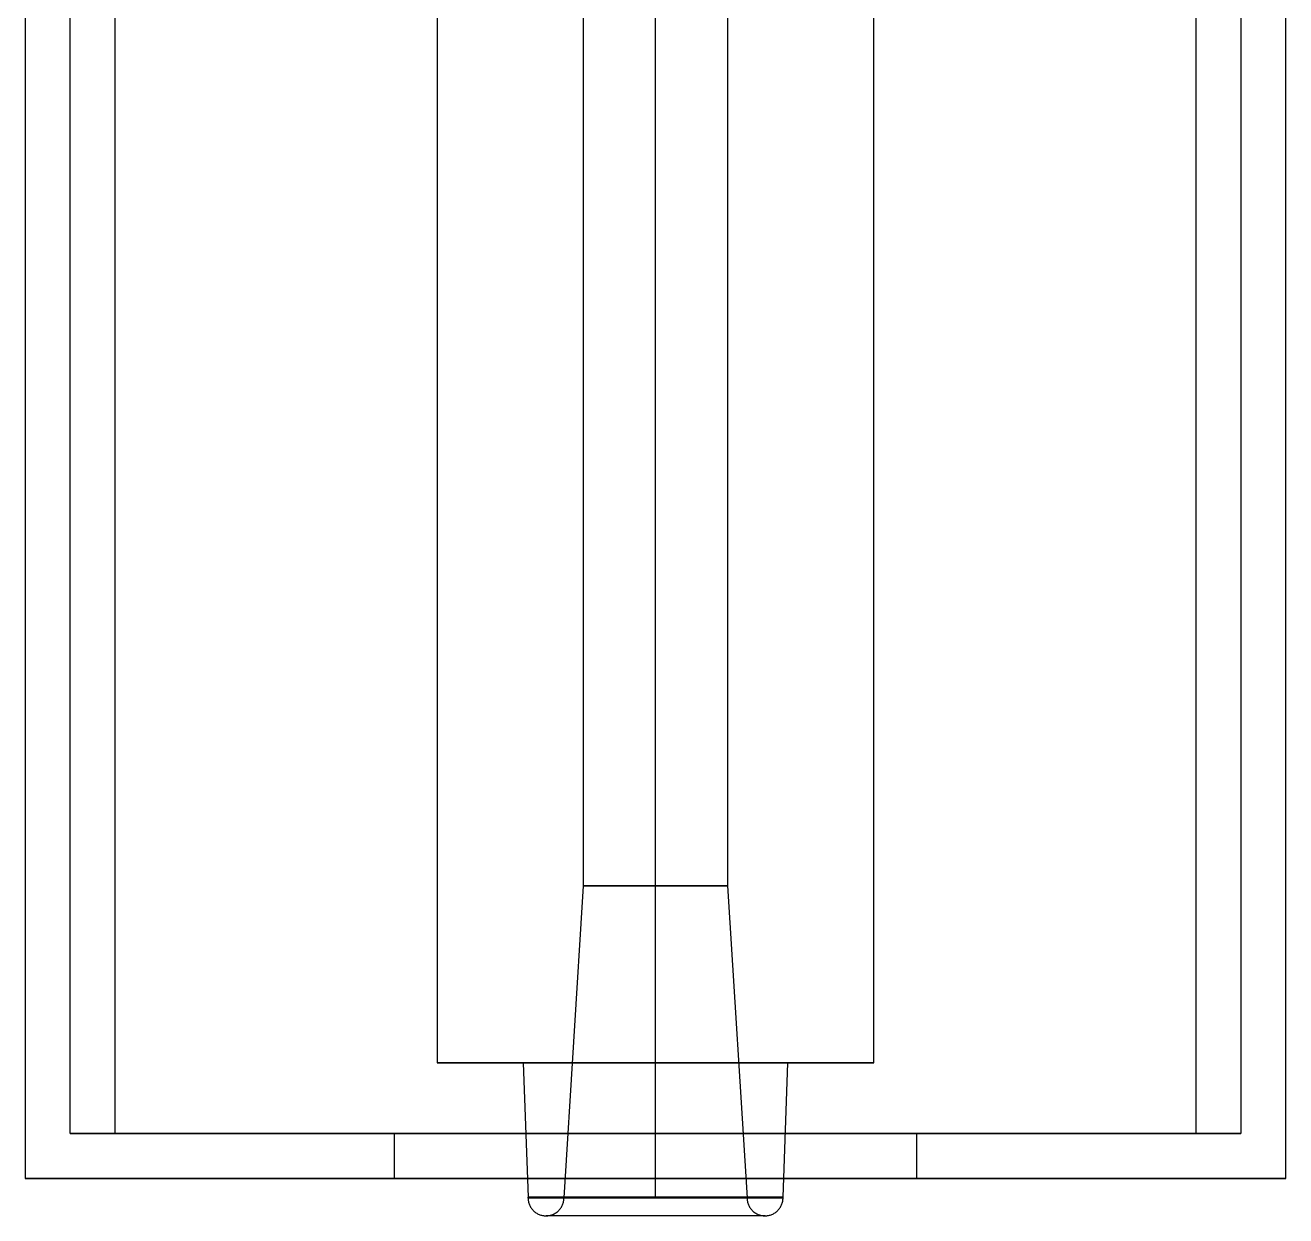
# Model space of a CAD drawing. Header units: inches. Extents: x -936 to 127, y -932 to 840.
# Drawn here: x -936 to -385, y -665 to -144 of the extents above; entities that cross this region are included whole.
import ezdxf

# ---------------------------------------------------------------- set-up
doc = ezdxf.new("R2010")
doc.units = ezdxf.units.IN
doc.header["$MEASUREMENT"] = 0

# ---------------------------------------------------------------- blocks, each defined once
blk = doc.blocks.new('A$C220E3DB9')
at = {"linetype": 'Continuous', "extrusion": (2.43682e-22, 1, 5.22872e-06)}
for p, q in [((108.19, 1574.8), (108.19, 86.61)), ((127.88, 106.3), (127.88, 1574.8)), ((147.56, 106.3), (147.56, 1574.8)), ((288.35, 1574.8), (288.35, 137.22)), ((352.28, 214.57), (352.28, 1574.8)), ((383.78, 214.57), (383.78, 1574.8)), ((415.28, 1574.8), (415.28, 214.57)), ((479.21, 137.22), (479.21, 1574.8)), ((620, 1574.8), (620, 106.3)), ((639.69, 1574.8), (639.69, 106.3)), ((659.37, 86.61), (659.37, 1574.8)), ((343.77, 78.11), (352.28, 214.57)), ((383.78, 78.11), (383.78, 214.57)), ((415.28, 214.57), (423.79, 78.11)), ((288.35, 137.22), (325.97, 137.22)), ((325.97, 137.22), (328.03, 78.37)), ((439.53, 78.37), (441.59, 137.22)), ((441.59, 137.22), (479.21, 137.22)), ((269.61, 106.3), (127.88, 106.3)), ((127.88, 106.3), (147.56, 106.3)), ((269.61, 86.61), (269.61, 106.3)), ((639.69, 106.3), (497.95, 106.3)), ((497.95, 106.3), (497.95, 86.61)), ((620, 106.3), (639.69, 106.3)), ((108.19, 86.61), (269.61, 86.61)), ((497.95, 86.61), (659.37, 86.61))]:
    blk.add_line(p, q, dxfattribs=at)
at = {"linetype": 'Continuous'}
for centre, major_axis, start_param, end_param in [((383.78, 214.57), (-31.5, 0), -1.570796, -0.000036), ((383.78, 214.57), (31.5, 0), 0.000036, 1.570796), ((383.78, 137.22), (-95.43, 0), -1.18036, -0.000008), ((383.78, 137.22), (-57.81, 0), -0.891433, -0.000012), ((383.78, 137.22), (-57.81, 0), -2.25016, -0.891433), ((383.78, 137.22), (-95.43, 0), -1.570796, -1.18036), ((383.78, 137.22), (-95.43, 0), -1.961233, -1.570796), ((383.78, 137.22), (95.43, 0), 0.000008, 1.18036), ((383.78, 137.22), (57.81, 0), 0.000012, 0.891433), ((383.78, 106.3), (-255.91, 0), -0.394791, -0.000002), ((383.78, 106.3), (-255.91, 0), -0.394791, -0.000002), ((383.78, 106.3), (-236.22, 0), -1.328273, -0.000002), ((383.78, 106.3), (-255.91, 0), -2.746802, -0.394791), ((383.78, 106.3), (-255.91, 0), -1.570796, -0.394791), ((383.78, 106.3), (-114.17, 0), -1.050811, -0.000005), ((383.78, 106.3), (-114.17, 0), -1.570796, -1.050811), ((383.78, 106.3), (-236.22, 0), -1.813319, -1.328273), ((383.78, 106.3), (-114.17, 0), -2.090781, -1.570796), ((383.78, 106.3), (114.17, 0), 0.000005, 1.050811), ((383.78, 106.3), (236.22, 0), 0.000003, 1.328273), ((383.78, 106.3), (255.91, 0), 0.000002, 0.394791), ((383.78, 106.3), (255.91, 0), 0.000002, 0.394791), ((383.78, 86.61), (-275.59, 0), -1.143638, -0.000002), ((383.78, 86.61), (-275.59, 0), -1.570796, -1.143638), ((383.78, 86.61), (-114.17, 0), -1.057735, -0.000004), ((383.78, 86.61), (-114.17, 0), -2.083857, -1.057735), ((383.78, 86.61), (-275.59, 0), -1.997954, -1.570796), ((383.78, 86.61), (114.17, 0), 0.000004, 1.057735), ((383.78, 86.61), (275.59, 0), 0.000002, 1.143638), ((383.78, 78.16), (-55.76, 0), -0.770596, -0.000007), ((383.78, 78.37), (-55.75, 0), -0.77088, -0.000007), ((383.78, 78.11), (40.01, 0), 0.00001, 3.141582), ((383.78, 78.16), (-55.76, 0), -2.370996, -0.770596), ((383.78, 78.37), (-55.75, 0), -1.570796, -0.77088), ((383.78, 78.37), (-55.75, 0), -2.370713, -1.570796), ((383.78, 78.37), (55.75, 0), 0.000007, 0.77088), ((383.78, 78.16), (55.76, 0), 0.000007, 0.770596)]:
    blk.add_ellipse(centre, major_axis=major_axis, ratio=0.000005, start_param=start_param, end_param=end_param, dxfattribs=at)
at = {"linetype": 'Continuous', "extrusion": (9.92673e-22, 6.365e-12, -1)}
blk.add_ellipse((383.78, 214.57), major_axis=(-31.5, 0), ratio=0.000005, start_param=0.000036, end_param=1.570796, dxfattribs=at)
at = {"linetype": 'Continuous', "extrusion": (4.86247e-32, 6.36949e-12, -1)}
blk.add_ellipse((383.78, 214.57), major_axis=(31.5, 0), ratio=0.000005, start_param=-1.570796, end_param=-0.000036, dxfattribs=at)
at = {"linetype": 'Continuous', "extrusion": (1.4543e-21, 1.50552e-11, -1)}
blk.add_ellipse((383.78, 137.22), major_axis=(-95.43, 0), ratio=0.000005, start_param=0.000008, end_param=1.18036, dxfattribs=at)
at = {"linetype": 'Continuous', "extrusion": (1.1354e-22, -1.72812e-12, -1)}
blk.add_ellipse((383.78, 137.22), major_axis=(-57.81, 0), ratio=0.000005, start_param=0.000012, end_param=0.891433, dxfattribs=at)
at = {"linetype": 'Continuous', "extrusion": (1.386e-17, -1.81665e-12, -1)}
blk.add_ellipse((383.78, 137.22), major_axis=(95.43, 0), ratio=0.000005, start_param=-1.961233, end_param=-1.18036, dxfattribs=at)
at = {"linetype": 'Continuous', "extrusion": (7.50979e-19, 8.35896e-12, -1)}
blk.add_ellipse((383.78, 137.22), major_axis=(57.81, 0), ratio=0.000005, start_param=-2.25016, end_param=-1.570796, dxfattribs=at)
at = {"linetype": 'Continuous', "extrusion": (1.3908e-33, -1.72731e-12, -1)}
blk.add_ellipse((383.78, 137.22), major_axis=(57.81, 0), ratio=0.000005, start_param=-1.570796, end_param=-0.891433, dxfattribs=at)
at = {"linetype": 'Continuous', "extrusion": (7.48283e-20, 1.53958e-11, -1)}
blk.add_ellipse((383.78, 137.22), major_axis=(57.81, 0), ratio=0.000005, start_param=-0.891433, end_param=-0.000012, dxfattribs=at)
at = {"linetype": 'Continuous', "extrusion": (-8.33263e-17, -2.34945e-11, -1)}
blk.add_ellipse((383.78, 137.22), major_axis=(95.43, 0), ratio=0.000005, start_param=-1.18036, end_param=-0.000008, dxfattribs=at)
at = {"linetype": 'Continuous', "extrusion": (-2.96831e-22, -1.28803e-11, -1)}
blk.add_ellipse((383.78, 106.3), major_axis=(-255.91, 0), ratio=0.000005, start_param=0.000002, end_param=0.394791, dxfattribs=at)
at = {"linetype": 'Continuous', "extrusion": (-2.96865e-22, -1.28803e-11, -1)}
blk.add_ellipse((383.78, 106.3), major_axis=(-255.91, 0), ratio=0.000005, start_param=0.000002, end_param=0.394791, dxfattribs=at)
at = {"linetype": 'Continuous', "extrusion": (-2.49254e-22, -2.25976e-12, -1)}
blk.add_ellipse((383.78, 106.3), major_axis=(-236.22, 0), ratio=0.000005, start_param=0.000002, end_param=1.328273, dxfattribs=at)
at = {"linetype": 'Continuous', "extrusion": (-2.71994e-17, 9.1778e-12, -1)}
blk.add_ellipse((383.78, 106.3), major_axis=(255.91, 0), ratio=0.000005, start_param=-2.746802, end_param=-1.570796, dxfattribs=at)
at = {"linetype": 'Continuous', "extrusion": (1.34333e-22, -7.02081e-12, -1)}
blk.add_ellipse((383.78, 106.3), major_axis=(-114.17, 0), ratio=0.000005, start_param=0.000005, end_param=1.050811, dxfattribs=at)
at = {"linetype": 'Continuous', "extrusion": (-7.60115e-18, -2.05296e-11, -1)}
blk.add_ellipse((383.78, 106.3), major_axis=(114.17, 0), ratio=0.000005, start_param=-2.090781, end_param=-1.050811, dxfattribs=at)
at = {"linetype": 'Continuous', "extrusion": (-1.58301e-17, 1.14748e-11, -1)}
blk.add_ellipse((383.78, 106.3), major_axis=(236.22, 0), ratio=0.000005, start_param=-1.813319, end_param=-1.570796, dxfattribs=at)
at = {"linetype": 'Continuous', "extrusion": (-1.09868e-32, -1.28802e-11, -1)}
blk.add_ellipse((383.78, 106.3), major_axis=(255.91, 0), ratio=0.000005, start_param=-1.570796, end_param=-0.394791, dxfattribs=at)
at = {"linetype": 'Continuous', "extrusion": (1.23707e-31, -2.25967e-12, -1)}
blk.add_ellipse((383.78, 106.3), major_axis=(236.22, 0), ratio=0.000005, start_param=-1.570796, end_param=-1.328273, dxfattribs=at)
at = {"linetype": 'Continuous', "extrusion": (2.44947e-18, -2.86856e-12, -1)}
blk.add_ellipse((383.78, 106.3), major_axis=(114.17, 0), ratio=0.000005, start_param=-1.050811, end_param=-0.000005, dxfattribs=at)
at = {"linetype": 'Continuous', "extrusion": (2.13508e-17, -5.10371e-12, -1)}
blk.add_ellipse((383.78, 106.3), major_axis=(236.22, 0), ratio=0.000005, start_param=-1.328273, end_param=-0.000002, dxfattribs=at)
at = {"linetype": 'Continuous', "extrusion": (7.53209e-17, -5.52752e-12, -1)}
blk.add_ellipse((383.78, 106.3), major_axis=(255.91, 0), ratio=0.000005, start_param=-0.394791, end_param=-0.000002, dxfattribs=at)
blk.add_ellipse((383.78, 106.3), major_axis=(255.91, 0), ratio=0.000005, start_param=-0.394791, end_param=-0.000002, dxfattribs=at)
at = {"linetype": 'Continuous', "extrusion": (-1.57799e-22, 1.74641e-11, -1)}
blk.add_ellipse((383.78, 86.61), major_axis=(-275.59, 0), ratio=0.000005, start_param=0.000002, end_param=1.143638, dxfattribs=at)
at = {"linetype": 'Continuous', "extrusion": (-4.99135e-17, 1.2914e-11, -1)}
blk.add_ellipse((383.78, 86.61), major_axis=(275.59, 0), ratio=0.000005, start_param=-1.997954, end_param=-1.143638, dxfattribs=at)
at = {"linetype": 'Continuous', "extrusion": (-8.33629e-22, -7.02076e-12, -1)}
blk.add_ellipse((383.78, 86.61), major_axis=(-114.17, 0), ratio=0.000005, start_param=0.000004, end_param=1.057735, dxfattribs=at)
at = {"linetype": 'Continuous', "extrusion": (-2.01848e-17, 8.30724e-12, -1)}
blk.add_ellipse((383.78, 86.61), major_axis=(114.17, 0), ratio=0.000005, start_param=-2.083857, end_param=-1.570796, dxfattribs=at)
at = {"linetype": 'Continuous', "extrusion": (-5.08641e-32, -7.02059e-12, -1)}
blk.add_ellipse((383.78, 86.61), major_axis=(114.17, 0), ratio=0.000005, start_param=-1.570796, end_param=-1.057735, dxfattribs=at)
at = {"linetype": 'Continuous', "extrusion": (1.43856e-17, 2.64178e-11, -1)}
blk.add_ellipse((383.78, 86.61), major_axis=(114.17, 0), ratio=0.000005, start_param=-1.057735, end_param=-0.000004, dxfattribs=at)
at = {"linetype": 'Continuous', "extrusion": (7.20835e-17, 2.43032e-11, -1)}
blk.add_ellipse((383.78, 86.61), major_axis=(275.59, 0), ratio=0.000005, start_param=-1.143638, end_param=-0.000002, dxfattribs=at)
at = {"linetype": 'Continuous', "extrusion": (-5.6855e-22, -8.78306e-12, -1)}
blk.add_ellipse((383.78, 78.16), major_axis=(-55.76, 0), ratio=0.000005, start_param=0.000007, end_param=0.770596, dxfattribs=at)
at = {"linetype": 'Continuous', "extrusion": (9.33052e-22, 2.5e-11, -1)}
blk.add_ellipse((383.78, 78.37), major_axis=(-55.75, 0), ratio=0.000005, start_param=0.000007, end_param=0.77088, dxfattribs=at)
at = {"linetype": 'Continuous', "extrusion": (2.35343e-21, 3.01262e-11, -1)}
blk.add_ellipse((383.78, 78.11), major_axis=(-40.01, 0), ratio=0.000005, start_param=0.00001, end_param=1.570796, dxfattribs=at)
at = {"linetype": 'Continuous', "extrusion": (6.93618e-17, 2.04464e-11, -1)}
blk.add_ellipse((383.78, 78.16), major_axis=(55.76, 0), ratio=0.000005, start_param=-2.370996, end_param=-0.770596, dxfattribs=at)
at = {"linetype": 'Continuous', "extrusion": (4.21768e-17, 2.47239e-11, -1)}
blk.add_ellipse((383.78, 78.37), major_axis=(55.75, 0), ratio=0.000005, start_param=-2.370713, end_param=-0.77088, dxfattribs=at)
at = {"linetype": 'Continuous', "extrusion": (1.76624e-32, 3.01268e-11, -1)}
blk.add_ellipse((383.78, 78.11), major_axis=(40.01, 0), ratio=0.000005, start_param=-1.570796, end_param=-0.00001, dxfattribs=at)
at = {"linetype": 'Continuous', "extrusion": (-2.66228e-17, 2.3723e-11, -1)}
blk.add_ellipse((383.78, 78.37), major_axis=(55.75, 0), ratio=0.000005, start_param=-0.77088, end_param=-0.000007, dxfattribs=at)
at = {"linetype": 'Continuous', "extrusion": (-5.38271e-17, 1.94261e-11, -1)}
blk.add_ellipse((383.78, 78.16), major_axis=(55.76, 0), ratio=0.000005, start_param=-0.770596, end_param=-0.000007, dxfattribs=at)
at = {"linetype": 'Continuous'}
for points in [[(328.03, 78.37), (328.03, 78.3), (328.02, 78.23), (328.02, 78.16)], [(439.54, 78.16), (439.54, 78.23), (439.54, 78.3), (439.53, 78.37)], [(335.91, 70.29), (335.91, 70.29), (335.91, 70.29), (335.91, 70.29)], [(431.66, 70.29), (431.66, 70.29), (431.66, 70.29), (431.66, 70.29)]]:
    blk.add_open_spline(points, degree=3, dxfattribs=at)
for points, knots in [([(328.02, 78.16), (328.02, 77.92), (328.04, 77.67), (328.09, 77.15), (328.12, 76.89), (328.23, 76.37), (328.29, 76.11), (328.44, 75.61), (328.53, 75.38), (328.72, 74.93), (328.82, 74.7), (329.07, 74.24), (329.2, 74.01), (329.5, 73.57), (329.66, 73.36), (329.99, 72.96), (330.16, 72.77), (330.5, 72.42), (330.69, 72.25), (331.09, 71.92), (331.3, 71.76), (331.74, 71.47), (331.97, 71.33), (332.43, 71.09), (332.66, 70.98), (333.11, 70.8), (333.35, 70.71), (333.85, 70.56), (334.1, 70.49), (334.62, 70.39), (334.88, 70.35), (335.4, 70.3), (335.66, 70.29), (336.14, 70.29), (336.4, 70.3), (336.91, 70.35), (337.17, 70.39), (337.69, 70.49), (337.95, 70.56), (338.45, 70.71), (338.69, 70.8), (339.14, 70.98), (339.37, 71.09), (339.83, 71.33), (340.05, 71.47), (340.49, 71.76), (340.71, 71.92), (341.11, 72.25), (341.29, 72.42), (341.64, 72.77), (341.81, 72.96), (342.14, 73.36), (342.3, 73.57), (342.59, 74.01), (342.73, 74.24), (342.97, 74.7), (343.08, 74.93), (343.27, 75.38), (343.35, 75.61), (343.5, 76.11), (343.57, 76.37), (343.67, 76.89), (343.71, 77.15), (343.76, 77.65), (343.77, 77.88), (343.77, 78.11)], [0, 0, 0, 0, 0.72882, 0.72882, 1.45764, 1.45764, 2.186461, 2.186461, 2.915281, 2.915281, 3.644101, 3.644101, 4.372921, 4.372921, 5.101741, 5.101741, 5.830561, 5.830561, 6.559382, 6.559382, 7.288202, 7.288202, 8.017022, 8.017022, 8.745842, 8.745842, 9.474662, 9.474662, 10.203482, 10.203482, 10.932303, 10.932303, 11.661123, 11.661123, 12.389943, 12.389943, 13.118763, 13.118763, 13.847583, 13.847583, 14.576403, 14.576403, 15.305224, 15.305224, 16.034044, 16.034044, 16.762864, 16.762864, 17.491684, 17.491684, 18.220504, 18.220504, 18.949324, 18.949324, 19.678145, 19.678145, 20.406965, 20.406965, 21.135785, 21.135785, 21.864605, 21.864605, 22.593425, 22.593425, 23.264482, 23.264482, 23.264482, 23.264482]), ([(423.79, 78.11), (423.79, 77.88), (423.8, 77.65), (423.85, 77.15), (423.89, 76.89), (423.99, 76.37), (424.06, 76.11), (424.21, 75.61), (424.3, 75.38), (424.48, 74.93), (424.59, 74.7), (424.83, 74.24), (424.97, 74.01), (425.26, 73.57), (425.42, 73.36), (425.75, 72.96), (425.92, 72.77), (426.27, 72.42), (426.46, 72.25), (426.86, 71.92), (427.07, 71.76), (427.51, 71.47), (427.74, 71.33), (428.2, 71.09), (428.43, 70.98), (428.87, 70.8), (429.11, 70.71), (429.61, 70.56), (429.87, 70.49), (430.39, 70.39), (430.65, 70.35), (431.17, 70.3), (431.42, 70.29), (431.91, 70.29), (432.16, 70.3), (432.68, 70.35), (432.94, 70.39), (433.46, 70.49), (433.72, 70.56), (434.21, 70.71), (434.45, 70.8), (434.9, 70.98), (435.13, 71.09), (435.59, 71.33), (435.82, 71.47), (436.26, 71.76), (436.47, 71.92), (436.87, 72.25), (437.06, 72.42), (437.4, 72.77), (437.57, 72.96), (437.9, 73.36), (438.06, 73.57), (438.36, 74.01), (438.49, 74.24), (438.74, 74.7), (438.85, 74.93), (439.03, 75.38), (439.12, 75.61), (439.27, 76.11), (439.33, 76.37), (439.44, 76.89), (439.48, 77.15), (439.53, 77.67), (439.54, 77.92), (439.54, 78.16)], [-23.264482, -23.264482, -23.264482, -23.264482, -22.593425, -22.593425, -21.864605, -21.864605, -21.135785, -21.135785, -20.406965, -20.406965, -19.678145, -19.678145, -18.949324, -18.949324, -18.220504, -18.220504, -17.491684, -17.491684, -16.762864, -16.762864, -16.034044, -16.034044, -15.305224, -15.305224, -14.576403, -14.576403, -13.847583, -13.847583, -13.118763, -13.118763, -12.389943, -12.389943, -11.661123, -11.661123, -10.932303, -10.932303, -10.203482, -10.203482, -9.474662, -9.474662, -8.745842, -8.745842, -8.017022, -8.017022, -7.288202, -7.288202, -6.559382, -6.559382, -5.830561, -5.830561, -5.101741, -5.101741, -4.372921, -4.372921, -3.644101, -3.644101, -2.915281, -2.915281, -2.186461, -2.186461, -1.45764, -1.45764, -0.72882, -0.72882, 0, 0, 0, 0]), ([(335.91, 70.29), (335.91, 70.29), (335.91, 70.29), (335.91, 70.29), (335.91, 70.29), (335.92, 70.29), (335.92, 70.29), (335.93, 70.29), (335.93, 70.29), (335.94, 70.29), (335.94, 70.29), (335.96, 70.29), (335.97, 70.29), (336.02, 70.29), (336.06, 70.29), (336.14, 70.29), (336.19, 70.3), (336.35, 70.3), (336.48, 70.31), (336.98, 70.36), (337.35, 70.42), (338.52, 70.69), (339.31, 71.02), (340.01, 71.45)], [154.110202, 154.110202, 154.110202, 154.110202, 154.336359, 154.336359, 154.44487, 154.44487, 154.485624, 154.485624, 154.517224, 154.517224, 154.532978, 154.532978, 154.564963, 154.564963, 154.69255, 154.69255, 154.817666, 154.817666, 155.193067, 155.193067, 156.321802, 156.321802, 158.805714, 158.805714, 158.805714, 158.805714]), ([(431.66, 70.29), (431.66, 70.29), (431.66, 70.29), (431.65, 70.29), (431.64, 70.29), (431.57, 70.29), (431.48, 70.29), (431.09, 70.29), (430.72, 70.29), (429.71, 70.29), (429.08, 70.29), (427.57, 70.29), (426.68, 70.29), (424.69, 70.29), (423.57, 70.29), (421.12, 70.29), (419.79, 70.29), (416.93, 70.29), (415.41, 70.29), (412.19, 70.29), (410.5, 70.29), (406.97, 70.29), (405.14, 70.29), (401.37, 70.29), (399.43, 70.29), (395.47, 70.29), (393.45, 70.29), (389.38, 70.29), (387.31, 70.29), (383.19, 70.29), (381.12, 70.29), (377.01, 70.29), (374.97, 70.29), (370.95, 70.29), (368.96, 70.29), (365.1, 70.29), (363.21, 70.29), (359.56, 70.29), (357.79, 70.29), (354.43, 70.29), (352.82, 70.29), (349.78, 70.29), (348.36, 70.29), (345.71, 70.29), (344.49, 70.29), (342.27, 70.29), (341.28, 70.29), (339.53, 70.29), (338.77, 70.29), (337.52, 70.29), (337.03, 70.29), (336.29, 70.29), (336.06, 70.29), (335.93, 70.29), (335.91, 70.29), (335.91, 70.29), (335.91, 70.29), (335.91, 70.29)], [4.961754, 4.961754, 4.961754, 4.961754, 4.987875, 4.987875, 6.203892, 6.203892, 9.854238, 9.854238, 16.031873, 16.031873, 22.22098, 22.22098, 28.411038, 28.411038, 34.601224, 34.601224, 40.791448, 40.791448, 46.981685, 46.981685, 53.17193, 53.17193, 59.362178, 59.362178, 65.552429, 65.552429, 71.74268, 71.74268, 77.932933, 77.932933, 84.123185, 84.123185, 90.313438, 90.313438, 96.50369, 96.50369, 102.693942, 102.693942, 108.884194, 108.884194, 115.074443, 115.074443, 121.26469, 121.26469, 127.454931, 127.454931, 133.645163, 133.645163, 139.835372, 139.835372, 146.025515, 146.025515, 152.215358, 152.215358, 153.757924, 153.757924, 153.843058, 153.843058, 153.843058, 153.843058]), ([(427.55, 71.45), (428.27, 71.01), (429.07, 70.68), (430.3, 70.4), (430.71, 70.34), (431.23, 70.3), (431.33, 70.3), (431.48, 70.29), (431.51, 70.29), (431.56, 70.29), (431.58, 70.29), (431.6, 70.29), (431.61, 70.29), (431.62, 70.29), (431.62, 70.29), (431.63, 70.29), (431.64, 70.29), (431.65, 70.29), (431.65, 70.29), (431.66, 70.29), (431.66, 70.29), (431.66, 70.29), (431.66, 70.29), (431.66, 70.29)], [0, 0, 0, 0, 2.534897, 2.534897, 3.776766, 3.776766, 4.088492, 4.088492, 4.205459, 4.205459, 4.241167, 4.241167, 4.272887, 4.272887, 4.288646, 4.288646, 4.32047, 4.32047, 4.447422, 4.447422, 4.582546, 4.582546, 4.694573, 4.694573, 4.694573, 4.694573])]:
    blk.add_open_spline(points, degree=3, knots=knots, dxfattribs=at)

msp = doc.modelspace()

# ---------------------------------------------------------------- block references
msp.add_blockref('A$C220E3DB9', (-1043.92, -735.22))

doc.saveas('drawing.dxf')
